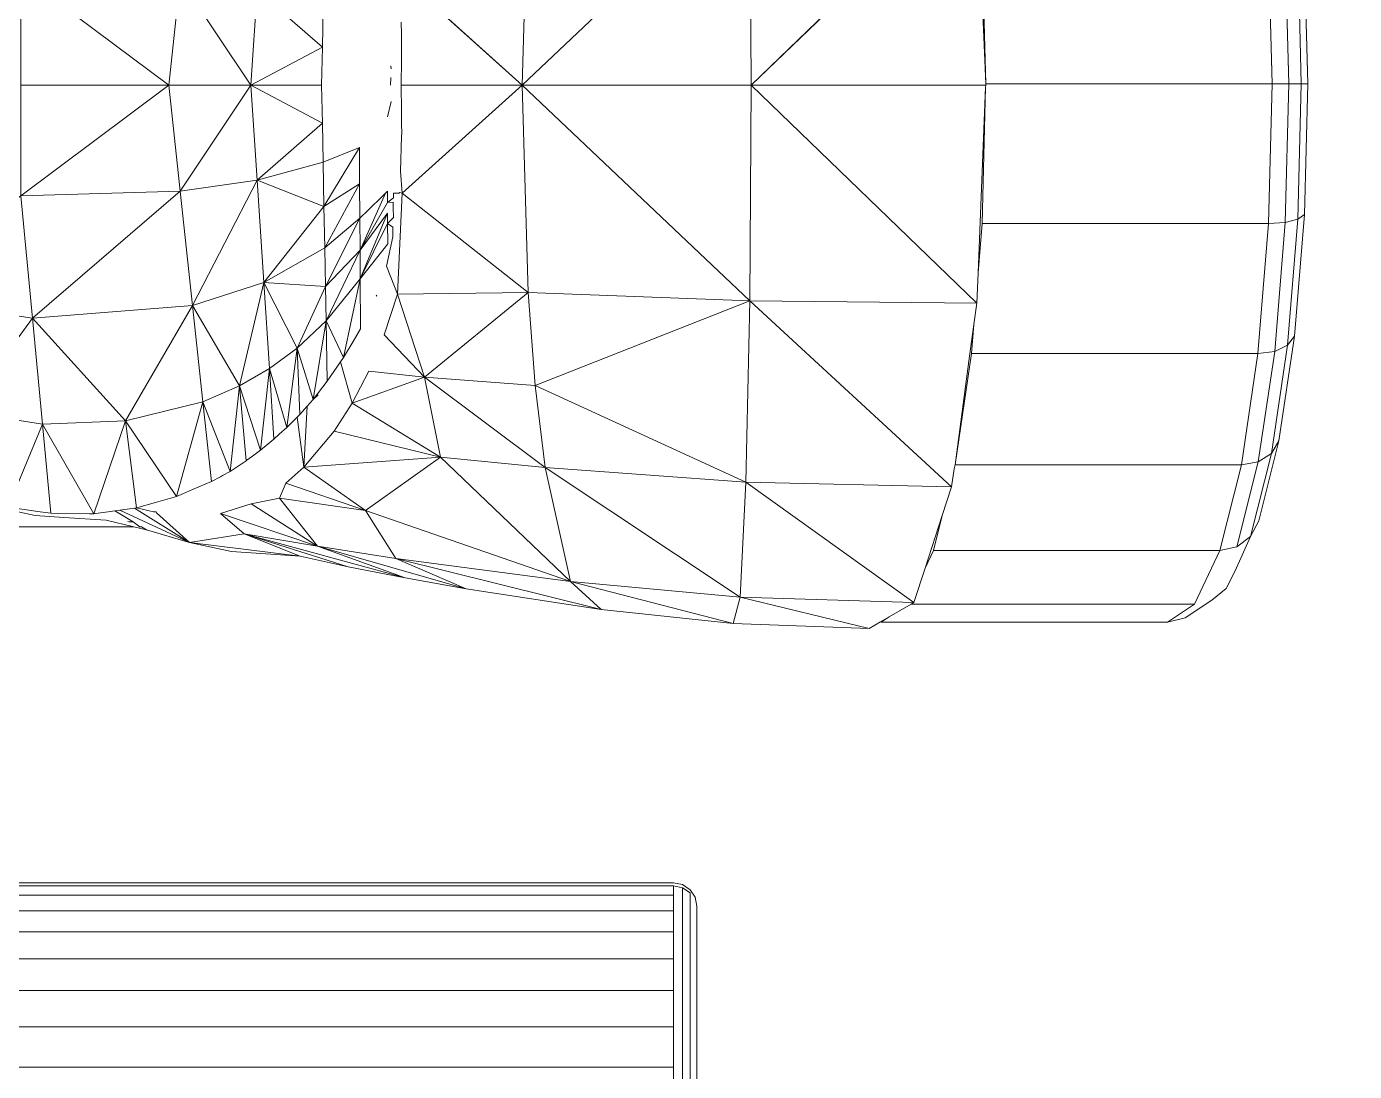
# Model space of a CAD drawing. Header units: centimetres. Extents: x -48696 to 156237, y -5617 to 29024.
# Drawn here: x -13084 to -13077.97, y 14469.42 to 14474.16 of the extents above; entities that cross this region are included whole.
import ezdxf

# ---------------------------------------------------------------- set-up
doc = ezdxf.new("R2010")
doc.units = ezdxf.units.CM
doc.layers.add('Moveis', color=1, linetype='Continuous', lineweight=9)
doc.layers.add('Parede Baixa', color=5, linetype='Continuous', lineweight=50)
doc.layers.add('Piso', color=55, linetype='Continuous')

# ---------------------------------------------------------------- blocks, each defined once
blk = doc.blocks.new('o')
at = {"layer": 'Moveis'}
for p, q in [((12559.6265, 3259.6549), (12559.5928, 3260.484)), ((12559.6116, 3260.2485), (12559.6265, 3259.6549)), ((12560.9959, 3259.6551), (12560.9819, 3260.2111)), ((12557.0976, 3259.7316), (12557.0985, 3259.7198)), ((12557.0949, 3259.6499), (12557.0973, 3259.6824)), ((12559.5943, 3258.8516), (12559.6262, 3259.641)), ((12559.6262, 3259.641), (12559.6112, 3259.0615)), ((12559.6262, 3259.641), (12559.6265, 3259.6499)), ((12559.6265, 3259.6499), (12559.6265, 3259.6549)), ((12560.9815, 3259.0995), (12560.9959, 3259.6551)), ((12557.0822, 3259.5158), (12557.0985, 3259.5799)), ((12557.1416, 3259.3825), (12557.1429, 3259.4344)), ((12557.1429, 3259.4344), (12557.1431, 3259.4443)), ((12557.1393, 3259.334), (12557.1416, 3259.3825)), ((12557.1386, 3259.2842), (12557.1393, 3259.334)), ((12560.9398, 3258.5819), (12560.9815, 3259.0995)), ((12559.6112, 3259.0615), (12559.5943, 3258.8516)), ((12557.0819, 3258.8727), (12557.079, 3258.8801)), ((12559.5943, 3258.8516), (12559.5891, 3258.7229)), ((12557.034, 3258.7523), (12557.0373, 3258.7573)), ((12559.5891, 3258.7229), (12559.5767, 3258.6327)), ((12559.5581, 3258.498), (12559.5767, 3258.6327)), ((12559.5767, 3258.6327), (12559.5667, 3258.5089)), ((12560.8736, 3258.1378), (12560.9398, 3258.5819)), ((12559.5667, 3258.5089), (12559.496, 3258.0346)), ((12559.496, 3258.0346), (12559.5581, 3258.498)), ((12556.7414, 3258.285), (12556.7098, 3258.249)), ((12556.7663, 3258.3134), (12556.7414, 3258.285)), ((12556.7663, 3258.3134), (12556.7879, 3258.3331)), ((12560.7875, 3257.7974), (12560.8736, 3258.1378)), ((12559.492, 3258.0189), (12559.4814, 3257.9417)), ((12559.496, 3258.0346), (12559.492, 3258.0189)), ((12559.4814, 3257.9417), (12559.4416, 3257.8195)), ((12555.5125, 3257.8355), (12555.5848, 3257.8199)), ((12555.5848, 3257.8199), (12555.7066, 3257.8106)), ((12555.7066, 3257.8106), (12555.8866, 3257.8005)), ((12555.8866, 3257.8005), (12556.0048, 3257.7716)), ((12555.9794, 3257.7947), (12555.9824, 3257.7933)), ((12556.002, 3257.7922), (12555.9824, 3257.7933)), ((12559.3687, 3257.5958), (12559.4416, 3257.8195)), ((12559.4416, 3257.8195), (12559.404, 3257.671)), ((12560.7875, 3257.7974), (12560.7526, 3257.731)), ((12555.3537, 3257.7716), (12556.0048, 3257.7716)), ((12556.0048, 3257.7716), (12556.0576, 3257.7588)), ((12556.0296, 3257.7716), (12556.0362, 3257.7716)), ((12556.0576, 3257.7588), (12556.2404, 3257.7047)), ((12560.6872, 3257.5838), (12560.7526, 3257.731)), ((12556.2404, 3257.7047), (12556.4193, 3257.666)), ((12556.4193, 3257.666), (12556.7118, 3257.6462)), ((12559.404, 3257.671), (12559.3687, 3257.5958)), ((12556.7118, 3257.6462), (12556.9156, 3257.6013)), ((12557.1581, 3257.5544), (12556.9156, 3257.6013)), ((12557.4167, 3257.5082), (12557.1581, 3257.5544)), ((12559.3687, 3257.5958), (12559.3212, 3257.45)), ((12560.6488, 3257.5098), (12560.6872, 3257.5838)), ((12557.9917, 3257.42), (12557.4167, 3257.5082)), ((12560.5881, 3257.4603), (12560.6488, 3257.5098)), ((12559.309, 3257.443), (12559.2164, 3257.389)), ((12559.3212, 3257.45), (12559.309, 3257.443)), ((12560.4742, 3257.3839), (12560.5881, 3257.4603)), ((12558.5531, 3257.3604), (12557.9917, 3257.42)), ((12559.1797, 3257.3675), (12559.2164, 3257.389)), ((12559.2164, 3257.389), (12559.182, 3257.3659)), ((12560.4742, 3257.3839), (12560.3996, 3257.3659)), ((12559.131, 3257.3391), (12558.5531, 3257.3604)), ((12559.1797, 3257.3675), (12559.131, 3257.3391)), ((12559.182, 3257.3659), (12559.1797, 3257.3675)), ((12559.182, 3257.3659), (12560.0237, 3257.3659)), ((12560.0237, 3257.3659), (12560.055, 3257.3659)), ((12560.055, 3257.3659), (12560.3996, 3257.3659)), ((12554.9986, 3256.2579), (12558.2986, 3256.2579)), ((12558.2986, 3256.2579), (12558.3368, 3256.2502)), ((12558.3368, 3256.2502), (12558.3693, 3256.2285)), ((12558.3368, 3256.237), (12558.3368, 3256.1974)), ((12558.3368, 3256.1974), (12558.3368, 3256.1321)), ((12558.3693, 3256.2285), (12558.391, 3256.196)), ((12558.3693, 3256.2154), (12558.3693, 3256.1764)), ((12558.391, 3256.196), (12558.3986, 3256.1577)), ((12558.3693, 3256.1764), (12558.3693, 3256.1119)), ((12558.3986, 3252.9781), (12558.3986, 3256.1577)), ((12558.3368, 3256.1321), (12558.3368, 3256.0422)), ((12558.3693, 3256.1119), (12558.3693, 3256.0231)), ((12558.3368, 3256.0422), (12558.3368, 3255.9289)), ((12558.3693, 3256.0231), (12558.3693, 3255.9114)), ((12558.3368, 3255.9289), (12558.3368, 3255.7943)), ((12558.3693, 3255.9114), (12558.3693, 3255.7784)), ((12558.3368, 3255.7943), (12558.3368, 3255.6403)), ((12558.3693, 3255.7784), (12558.3693, 3255.6264)), ((12558.3368, 3255.6403), (12558.3368, 3255.4693)), ((12558.3693, 3255.6264), (12558.3693, 3255.4577)), ((12558.3368, 3255.4693), (12558.3368, 3255.2842)), ((12558.3693, 3255.4577), (12558.3693, 3255.2749))]:
    blk.add_line(p, q, dxfattribs=at)
for points, invisible_edges in [([(12560.9819, 3260.2111), (12561.0428, 3264.449), (12560.9959, 3259.6551)], 3), ([(12559.5891, 3260.5769), (12559.6265, 3259.6499), (12558.6294, 3259.6499)], 1), ([(12559.6265, 3259.6499), (12559.5891, 3260.5769), (12559.5928, 3260.484)], 13), ([(12559.6265, 3259.6499), (12559.5928, 3260.484), (12559.6265, 3259.6549)], 1), ([(12560.8292, 3260.2485), (12559.6265, 3259.6549), (12559.6116, 3260.2485)], 1), ([(12559.6265, 3259.6549), (12560.8292, 3260.2485), (12560.8441, 3259.6549)], 1), ([(12560.9004, 3260.2439), (12560.8441, 3259.6549), (12560.8292, 3260.2485)], 1), ([(12560.8441, 3259.6549), (12560.9004, 3260.2439), (12560.9152, 3259.6549)], 1), ([(12560.954, 3260.2307), (12560.9152, 3259.6549), (12560.9004, 3260.2439)], 1), ([(12560.9152, 3259.6549), (12560.954, 3260.2307), (12560.9685, 3259.655)], 1), ([(12560.9819, 3260.2111), (12560.9685, 3259.655), (12560.954, 3260.2307)], 1), ([(12560.9685, 3259.655), (12560.9819, 3260.2111), (12560.9959, 3259.6551)], 1), ([(12557.1416, 3259.9173), (12557.1459, 3260.1096), (12557.1429, 3259.8653)], 3), ([(12557.6556, 3259.6499), (12557.1429, 3259.8653), (12557.1459, 3260.1096)], 3), ([(12557.6556, 3259.6499), (12557.1427, 3259.8144), (12557.1429, 3259.8653)], 13), ([(12557.6556, 3259.6499), (12557.1417, 3259.7278), (12557.1427, 3259.8144)], 13), ([(12557.6556, 3259.6499), (12557.1412, 3259.6825), (12557.1417, 3259.7245)], 13), ([(12557.6556, 3259.6499), (12557.1417, 3259.7245), (12557.1417, 3259.7278)], 13), ([(12557.1412, 3259.6781), (12557.6556, 3259.6499), (12557.1408, 3259.6499)], 1), ([(12557.6556, 3259.6499), (12557.1412, 3259.6216), (12557.1408, 3259.6499)], 1), ([(12557.6556, 3259.6499), (12557.1412, 3259.6781), (12557.1412, 3259.6825)], 13), ([(12557.1412, 3259.6216), (12557.6556, 3259.6499), (12557.1412, 3259.6172)], 3), ([(12557.1412, 3259.6172), (12557.6556, 3259.6499), (12557.1417, 3259.5719)], 3), ([(12557.1417, 3259.5719), (12557.6556, 3259.6499), (12557.1422, 3259.5303)], 3), ([(12557.1422, 3259.5303), (12557.6556, 3259.6499), (12557.1427, 3259.4853)], 3), ([(12557.1427, 3259.4853), (12557.6556, 3259.6499), (12557.1431, 3259.4443)], 3), ([(12557.1431, 3259.4443), (12557.6556, 3259.6499), (12557.1459, 3259.1901)], 13), ([(12559.6265, 3259.6499), (12559.5891, 3258.7229), (12558.6294, 3259.6499)], 1), ([(12559.5891, 3258.7229), (12559.6265, 3259.6499), (12559.5943, 3258.8516)], 3), ([(12559.5943, 3258.8516), (12559.6265, 3259.6499), (12559.6262, 3259.641)], 1), ([(12559.6262, 3259.641), (12560.8288, 3259.0615), (12559.6112, 3259.0615)], 1), ([(12560.8288, 3259.0615), (12559.6262, 3259.641), (12559.6265, 3259.6499)], 13), ([(12560.8288, 3259.0615), (12559.6265, 3259.6499), (12559.6265, 3259.6549)], 13), ([(12560.8288, 3259.0615), (12559.6265, 3259.6549), (12560.8441, 3259.6549)], 1), ([(12560.8441, 3259.6549), (12560.9, 3259.0662), (12560.8288, 3259.0615)], 1), ([(12560.9, 3259.0662), (12560.8441, 3259.6549), (12560.9152, 3259.6549)], 1), ([(12560.9152, 3259.6549), (12560.9536, 3259.0795), (12560.9, 3259.0662)], 1), ([(12560.9536, 3259.0795), (12560.9152, 3259.6549), (12560.9685, 3259.655)], 1), ([(12560.9685, 3259.655), (12560.9815, 3259.0995), (12560.9536, 3259.0795)], 1), ([(12560.9815, 3259.0995), (12560.9685, 3259.655), (12560.9959, 3259.6551)], 1), ([(12561.0428, 3251.4871), (12560.9815, 3259.0995), (12560.9959, 3259.6551)], 13), ([(12557.1459, 3259.1901), (12557.1416, 3259.3825), (12557.1429, 3259.4344)], 13), ([(12557.1459, 3259.1901), (12557.1429, 3259.4344), (12557.1431, 3259.4443)], 13), ([(12557.1459, 3259.1901), (12557.1393, 3259.334), (12557.1416, 3259.3825)], 13), ([(12557.1393, 3259.334), (12557.1459, 3259.1901), (12557.1386, 3259.2842)], 1), ([(12556.9663, 3258.9486), (12556.9901, 3259.1081), (12557.0748, 3259.1903)], 1), ([(12557.0748, 3259.1903), (12557.0832, 3259.1504), (12556.9663, 3258.9486)], 1), ([(12557.0832, 3259.1504), (12557.0748, 3259.1903), (12557.083, 3259.1984)], 1), ([(12557.1323, 3259.1902), (12557.1086, 3259.171), (12557.1083, 3259.1902)], 1), ([(12557.1252, 3258.7613), (12557.1323, 3259.1902), (12557.1459, 3259.1901)], 3), ([(12557.1459, 3259.1901), (12557.1323, 3259.1902), (12557.1358, 3259.193)], 1), ([(12557.1086, 3259.171), (12557.1072, 3259.1519), (12557.0832, 3259.1504)], 1), ([(12557.1072, 3259.1519), (12557.1086, 3259.171), (12557.1074, 3259.1292)], 3), ([(12557.1074, 3259.1292), (12557.1086, 3259.171), (12557.1078, 3259.0872)], 3), ([(12556.9757, 3259.0941), (12556.9663, 3258.9486), (12556.9653, 3259.084)], 1), ([(12556.9663, 3258.9486), (12556.9757, 3259.0941), (12556.9901, 3259.1081)], 13), ([(12557.1078, 3259.0872), (12557.1055, 3259.0459), (12557.0834, 3259.0621)], 1), ([(12557.1055, 3259.0459), (12557.1078, 3259.0872), (12557.1056, 3259.0049)], 3), ([(12560.9104, 3258.5435), (12560.9, 3259.0662), (12560.9536, 3259.0795)], 1), ([(12560.9536, 3259.0795), (12560.9398, 3258.5819), (12560.9104, 3258.5435)], 1), ([(12560.9398, 3258.5819), (12560.9536, 3259.0795), (12560.9815, 3259.0995)], 1), ([(12561.0428, 3251.4871), (12560.9398, 3258.5819), (12560.9815, 3259.0995)], 13), ([(12560.7842, 3258.5089), (12559.5943, 3258.8516), (12559.6112, 3259.0615)], 13), ([(12560.7842, 3258.5089), (12559.6112, 3259.0615), (12560.8288, 3259.0615)], 1), ([(12560.8288, 3259.0615), (12560.8558, 3258.5179), (12560.7842, 3258.5089)], 1), ([(12560.8558, 3258.5179), (12560.8288, 3259.0615), (12560.9, 3259.0662)], 1), ([(12560.9, 3259.0662), (12560.9104, 3258.5435), (12560.8558, 3258.5179)], 1), ([(12557.1056, 3259.0049), (12557.0819, 3258.8727), (12557.079, 3258.8801)], 1), ([(12557.0819, 3258.8727), (12557.1056, 3259.0049), (12557.1252, 3258.7613)], 3), ([(12560.7842, 3258.5089), (12559.5891, 3258.7229), (12559.5943, 3258.8516)], 13), ([(12556.9671, 3258.8268), (12556.9366, 3258.5596), (12556.8964, 3258.4921)], 1), ([(12556.9366, 3258.5596), (12556.9671, 3258.8268), (12556.9686, 3258.6132)], 1), ([(12558.6236, 3258.7325), (12559.492, 3258.0189), (12559.4814, 3257.9417)], 1), ([(12559.492, 3258.0189), (12558.6236, 3258.7325), (12559.5891, 3258.7229)], 13), ([(12559.5581, 3258.498), (12559.5891, 3258.7229), (12559.5767, 3258.6327)], 1), ([(12560.7842, 3258.5089), (12559.5767, 3258.6327), (12559.5891, 3258.7229)], 13), ([(12556.8217, 3258.6475), (12556.8833, 3258.4731), (12556.8265, 3258.391)], 1), ([(12556.8833, 3258.4731), (12556.8217, 3258.6475), (12556.8964, 3258.4921)], 1), ([(12559.5767, 3258.6327), (12560.7842, 3258.5089), (12559.5667, 3258.5089)], 1), ([(12560.8736, 3258.1378), (12560.9104, 3258.5435), (12560.9398, 3258.5819)], 1), ([(12561.0428, 3251.4871), (12560.8736, 3258.1378), (12560.9398, 3258.5819)], 13), ([(12556.6986, 3258.5309), (12556.6782, 3258.2174), (12556.655, 3258.1941)], 1), ([(12556.6782, 3258.2174), (12556.6986, 3258.5309), (12556.6983, 3258.2376)], 3), ([(12556.6983, 3258.2376), (12556.6986, 3258.5309), (12556.7098, 3258.249)], 1), ([(12556.7663, 3258.3134), (12556.7098, 3258.249), (12556.6986, 3258.5309)], 1), ([(12559.5667, 3258.5089), (12560.7136, 3258.0346), (12559.496, 3258.0346)], 1), ([(12560.7136, 3258.0346), (12559.5667, 3258.5089), (12560.7842, 3258.5089)], 1), ([(12560.7842, 3258.5089), (12560.7857, 3258.0473), (12560.7136, 3258.0346)], 1), ([(12560.7857, 3258.0473), (12560.7842, 3258.5089), (12560.8558, 3258.5179)], 1), ([(12560.8558, 3258.5179), (12560.8419, 3258.0836), (12560.7857, 3258.0473)], 1), ([(12560.8419, 3258.0836), (12560.8558, 3258.5179), (12560.9104, 3258.5435)], 1), ([(12560.9104, 3258.5435), (12560.8736, 3258.1378), (12560.8419, 3258.0836)], 1), ([(12556.8567, 3258.1784), (12556.8265, 3258.391), (12556.8833, 3258.4731)], 13), ([(12556.8567, 3258.1784), (12556.8833, 3258.4731), (12556.9328, 3258.2971)], 1), ([(12559.492, 3258.0189), (12559.5581, 3258.498), (12559.496, 3258.0346)], 1), ([(12556.655, 3258.1941), (12556.6, 3258.145), (12556.5806, 3258.4451)], 1), ([(12556.5432, 3258.0983), (12556.482, 3258.0522), (12556.4539, 3258.3705)], 1), ([(12556.8567, 3258.1784), (12556.7663, 3258.3134), (12556.8265, 3258.391)], 13), ([(12556.2981, 3258.3025), (12556.215, 3257.9134), (12556.1859, 3257.9012)], 1), ([(12556.215, 3257.9134), (12556.2981, 3258.3025), (12556.2541, 3257.93)], 3), ([(12556.2541, 3257.93), (12556.2981, 3258.3025), (12556.3346, 3257.9639)], 1), ([(12556.2981, 3258.3025), (12556.3813, 3257.9896), (12556.3346, 3257.9639)], 3), ([(12556.3813, 3257.9896), (12556.2981, 3258.3025), (12556.4135, 3258.0073)], 1), ([(12556.7098, 3258.249), (12556.7663, 3258.3134), (12556.7414, 3258.285)], 1), ([(12556.7277, 3258.0247), (12556.7098, 3258.249), (12556.7414, 3258.285)], 1), ([(12556.7414, 3258.285), (12556.8567, 3258.1784), (12556.7277, 3258.0247)], 1), ([(12556.8567, 3258.1784), (12556.7414, 3258.285), (12556.7663, 3258.3134)], 13), ([(12556.7098, 3258.249), (12556.7277, 3258.0247), (12556.6983, 3258.2376)], 1), ([(12555.6153, 3258.2078), (12555.6063, 3257.8355), (12555.47, 3257.8546)], 1), ([(12555.6063, 3257.8355), (12555.6153, 3258.2078), (12555.651, 3257.8292)], 1), ([(12555.8341, 3257.827), (12555.651, 3257.8292), (12555.6153, 3258.2078)], 1), ([(12555.9692, 3258.2218), (12555.8419, 3257.8281), (12555.8341, 3257.827)], 1), ([(12555.8419, 3257.8281), (12555.9692, 3258.2218), (12555.8946, 3257.8355)], 3), ([(12555.8946, 3257.8355), (12555.9692, 3258.2218), (12555.9232, 3257.8395)], 3), ([(12555.9232, 3257.8395), (12555.9692, 3258.2218), (12555.9443, 3257.8425)], 3), ([(12555.9443, 3257.8425), (12555.9692, 3258.2218), (12556.0074, 3257.8514)], 3), ([(12556.0074, 3257.8514), (12555.9692, 3258.2218), (12556.0153, 3257.8526)], 1), ([(12555.9692, 3258.2218), (12556.0961, 3257.8756), (12556.0153, 3257.8526)], 1), ([(12556.0961, 3257.8756), (12555.9692, 3258.2218), (12556.1859, 3257.9012)], 1), ([(12556.6, 3258.145), (12556.655, 3258.1941), (12556.6228, 3258.1654)], 1), ([(12560.7875, 3257.7974), (12560.8419, 3258.0836), (12560.8736, 3258.1378)], 1), ([(12561.0428, 3251.4871), (12560.7875, 3257.7974), (12560.8736, 3258.1378)], 13), ([(12556.482, 3258.0522), (12556.5432, 3258.0983), (12556.485, 3258.0545)], 3), ([(12556.485, 3258.0545), (12556.5432, 3258.0983), (12556.5146, 3258.0767)], 1), ([(12560.7526, 3257.731), (12560.7857, 3258.0473), (12560.8419, 3258.0836)], 1), ([(12560.8419, 3258.0836), (12560.7875, 3257.7974), (12560.7526, 3257.731)], 1), ([(12560.6215, 3257.671), (12559.4814, 3257.9417), (12559.492, 3258.0189)], 13), ([(12560.6215, 3257.671), (12559.492, 3258.0189), (12559.496, 3258.0346)], 13), ([(12560.6215, 3257.671), (12559.496, 3258.0346), (12560.7136, 3258.0346)], 1), ([(12560.7136, 3258.0346), (12560.6944, 3257.6866), (12560.6215, 3257.671)], 1), ([(12560.6944, 3257.6866), (12560.7136, 3258.0346), (12560.7857, 3258.0473)], 1), ([(12560.7857, 3258.0473), (12560.7526, 3257.731), (12560.6944, 3257.6866)], 1), ([(12556.3346, 3257.9639), (12556.3813, 3257.9896), (12556.3728, 3257.9849)], 1), ([(12558.6071, 3257.9621), (12559.3687, 3257.5958), (12559.3212, 3257.45)], 1), ([(12559.3687, 3257.5958), (12558.6071, 3257.9621), (12559.4416, 3257.8195)], 3), ([(12559.4416, 3257.8195), (12558.6071, 3257.9621), (12559.4814, 3257.9417)], 1), ([(12556.9893, 3257.8407), (12556.7845, 3257.6889), (12556.6234, 3257.8928)], 1), ([(12560.6215, 3257.671), (12559.4416, 3257.8195), (12559.4814, 3257.9417)], 13), ([(12555.3537, 3257.7716), (12555.5125, 3257.8355), (12555.5848, 3257.8199)], 13), ([(12555.9443, 3257.8425), (12556.002, 3257.7922), (12555.9232, 3257.8395)], 1), ([(12556.002, 3257.7922), (12555.9443, 3257.8425), (12556.2404, 3257.7047)], 13), ([(12556.0153, 3257.8526), (12556.2404, 3257.7047), (12556.0074, 3257.8514)], 1), ([(12556.2404, 3257.7047), (12556.0153, 3257.8526), (12556.0872, 3257.8355)], 13), ([(12556.2404, 3257.7047), (12556.0872, 3257.8355), (12556.101, 3257.8308)], 3), ([(12556.101, 3257.8308), (12556.0872, 3257.8355), (12556.099, 3257.8355)], 1), ([(12556.7845, 3257.6889), (12556.9893, 3257.8407), (12557.1187, 3257.6374)], 1), ([(12555.3537, 3257.7716), (12555.5848, 3257.8199), (12556.0048, 3257.7716)], 3), ([(12556.0048, 3257.7716), (12555.5848, 3257.8199), (12555.7066, 3257.8106)], 13), ([(12555.651, 3257.8292), (12555.8341, 3257.827), (12555.6777, 3257.8289)], 3), ([(12555.6777, 3257.8289), (12555.8341, 3257.827), (12555.8157, 3257.8272)], 1), ([(12556.0048, 3257.7716), (12555.7066, 3257.8106), (12555.8866, 3257.8005)], 1), ([(12556.002, 3257.7922), (12556.0362, 3257.7716), (12556.0296, 3257.7716)], 1), ([(12559.4416, 3257.8195), (12560.6215, 3257.671), (12559.404, 3257.671)], 1), ([(12561.0428, 3251.4871), (12560.7526, 3257.731), (12560.7875, 3257.7974)], 13), ([(12558.2986, 3256.2579), (12555.1638, 3257.027), (12555.3537, 3257.7716)], 13), ([(12558.2986, 3256.2579), (12555.1638, 3257.027), (12555.3537, 3257.7716)], 13), ([(12558.2986, 3256.2579), (12555.1638, 3257.027), (12555.3537, 3257.7716)], 13), ([(12558.2986, 3256.2579), (12555.1638, 3257.027), (12555.3537, 3257.7716)], 13), ([(12558.2986, 3256.2579), (12555.1638, 3257.027), (12555.3537, 3257.7716)], 13), ([(12558.2986, 3256.2579), (12555.3537, 3257.7716), (12556.0048, 3257.7716)], 13), ([(12558.2986, 3256.2579), (12555.3537, 3257.7716), (12556.0048, 3257.7716)], 13), ([(12558.2986, 3256.2579), (12555.3537, 3257.7716), (12556.0048, 3257.7716)], 13), ([(12558.2986, 3256.2579), (12555.3537, 3257.7716), (12556.0048, 3257.7716)], 13), ([(12558.2986, 3256.2579), (12555.3537, 3257.7716), (12556.0048, 3257.7716)], 13), ([(12558.2986, 3256.2579), (12556.0048, 3257.7716), (12556.0576, 3257.7588)], 13), ([(12558.2986, 3256.2579), (12556.0048, 3257.7716), (12556.0576, 3257.7588)], 13), ([(12558.2986, 3256.2579), (12556.0048, 3257.7716), (12556.0576, 3257.7588)], 13), ([(12558.2986, 3256.2579), (12556.0048, 3257.7716), (12556.0576, 3257.7588)], 13), ([(12558.2986, 3256.2579), (12556.0048, 3257.7716), (12556.0576, 3257.7588)], 13), ([(12556.0362, 3257.7716), (12556.2404, 3257.7047), (12556.0576, 3257.7588)], 1), ([(12558.2986, 3256.2579), (12556.0576, 3257.7588), (12556.2404, 3257.7047)], 13), ([(12558.2986, 3256.2579), (12556.0576, 3257.7588), (12556.2404, 3257.7047)], 13), ([(12558.2986, 3256.2579), (12556.0576, 3257.7588), (12556.2404, 3257.7047)], 13), ([(12558.2986, 3256.2579), (12556.0576, 3257.7588), (12556.2404, 3257.7047)], 13), ([(12558.2986, 3256.2579), (12556.0576, 3257.7588), (12556.2404, 3257.7047)], 13), ([(12561.0428, 3251.4871), (12560.6872, 3257.5838), (12560.7526, 3257.731)], 13), ([(12558.2986, 3256.2579), (12556.2404, 3257.7047), (12556.4193, 3257.666)], 13), ([(12558.2986, 3256.2579), (12556.2404, 3257.7047), (12556.4193, 3257.666)], 13), ([(12558.2986, 3256.2579), (12556.2404, 3257.7047), (12556.4193, 3257.666)], 13), ([(12558.2986, 3256.2579), (12556.2404, 3257.7047), (12556.4193, 3257.666)], 13), ([(12558.2986, 3256.2579), (12556.2404, 3257.7047), (12556.4193, 3257.666)], 13), ([(12558.2986, 3256.2579), (12556.4193, 3257.666), (12556.7118, 3257.6462)], 13), ([(12558.2986, 3256.2579), (12556.4193, 3257.666), (12556.7118, 3257.6462)], 13), ([(12558.2986, 3256.2579), (12556.4193, 3257.666), (12556.7118, 3257.6462)], 13), ([(12558.2986, 3256.2579), (12556.4193, 3257.666), (12556.7118, 3257.6462)], 13), ([(12558.2986, 3256.2579), (12556.4193, 3257.666), (12556.7118, 3257.6462)], 13), ([(12560.5145, 3257.443), (12559.3687, 3257.5958), (12559.404, 3257.671)], 13), ([(12560.5145, 3257.443), (12559.404, 3257.671), (12560.6215, 3257.671)], 1), ([(12558.2986, 3256.2579), (12556.7118, 3257.6462), (12556.9156, 3257.6013)], 13), ([(12558.2986, 3256.2579), (12556.7118, 3257.6462), (12556.9156, 3257.6013)], 13), ([(12558.2986, 3256.2579), (12556.7118, 3257.6462), (12556.9156, 3257.6013)], 13), ([(12558.2986, 3256.2579), (12556.7118, 3257.6462), (12556.9156, 3257.6013)], 13), ([(12558.2986, 3256.2579), (12556.7118, 3257.6462), (12556.9156, 3257.6013)], 13), ([(12558.2986, 3256.2579), (12556.9156, 3257.6013), (12557.1581, 3257.5544)], 13), ([(12558.2986, 3256.2579), (12556.9156, 3257.6013), (12557.1581, 3257.5544)], 13), ([(12558.2986, 3256.2579), (12556.9156, 3257.6013), (12557.1581, 3257.5544)], 13), ([(12558.2986, 3256.2579), (12556.9156, 3257.6013), (12557.1581, 3257.5544)], 13), ([(12558.2986, 3256.2579), (12556.9156, 3257.6013), (12557.1581, 3257.5544)], 13), ([(12558.2986, 3256.2579), (12557.1581, 3257.5544), (12557.4167, 3257.5082)], 13), ([(12558.2986, 3256.2579), (12557.1581, 3257.5544), (12557.4167, 3257.5082)], 13), ([(12558.2986, 3256.2579), (12557.1581, 3257.5544), (12557.4167, 3257.5082)], 13), ([(12558.2986, 3256.2579), (12557.1581, 3257.5544), (12557.4167, 3257.5082)], 13), ([(12558.2986, 3256.2579), (12557.1581, 3257.5544), (12557.4167, 3257.5082)], 13), ([(12560.5145, 3257.443), (12559.3212, 3257.45), (12559.3687, 3257.5958)], 13), ([(12561.0428, 3251.4871), (12560.6488, 3257.5098), (12560.6872, 3257.5838)], 13), ([(12558.2986, 3256.2579), (12557.4167, 3257.5082), (12557.9917, 3257.42)], 13), ([(12558.2986, 3256.2579), (12557.4167, 3257.5082), (12557.9917, 3257.42)], 13), ([(12558.2986, 3256.2579), (12557.4167, 3257.5082), (12557.9917, 3257.42)], 13), ([(12558.2986, 3256.2579), (12557.4167, 3257.5082), (12557.9917, 3257.42)], 13), ([(12558.2986, 3256.2579), (12557.4167, 3257.5082), (12557.9917, 3257.42)], 13), ([(12561.0428, 3251.4871), (12560.5881, 3257.4603), (12560.6488, 3257.5098)], 13), ([(12558.5825, 3257.473), (12559.1797, 3257.3675), (12559.131, 3257.3391)], 1), ([(12559.1797, 3257.3675), (12558.5825, 3257.473), (12559.2164, 3257.389)], 3), ([(12559.2164, 3257.389), (12558.5825, 3257.473), (12559.3212, 3257.45)], 13), ([(12559.2164, 3257.389), (12559.3212, 3257.45), (12559.309, 3257.443)], 1), ([(12560.0237, 3257.3659), (12559.2164, 3257.389), (12559.309, 3257.443)], 13), ([(12559.3212, 3257.45), (12560.5145, 3257.443), (12559.309, 3257.443)], 1), ([(12560.0237, 3257.3659), (12559.309, 3257.443), (12560.5145, 3257.443)], 13), ([(12560.0237, 3257.3659), (12560.5145, 3257.443), (12560.055, 3257.3659)], 3), ([(12560.055, 3257.3659), (12560.5145, 3257.443), (12560.3996, 3257.3659)], 1), ([(12561.0428, 3251.4871), (12560.4742, 3257.3839), (12560.5881, 3257.4603)], 13), ([(12558.2986, 3256.2579), (12557.9917, 3257.42), (12558.5531, 3257.3604)], 13), ([(12558.2986, 3256.2579), (12557.9917, 3257.42), (12558.5531, 3257.3604)], 13), ([(12558.2986, 3256.2579), (12557.9917, 3257.42), (12558.5531, 3257.3604)], 13), ([(12558.2986, 3256.2579), (12557.9917, 3257.42), (12558.5531, 3257.3604)], 13), ([(12558.2986, 3256.2579), (12557.9917, 3257.42), (12558.5531, 3257.3604)], 13), ([(12559.2164, 3257.389), (12560.0237, 3257.3659), (12559.182, 3257.3659)], 1), ([(12561.0428, 3251.4871), (12560.3996, 3257.3659), (12560.4742, 3257.3839)], 13), ([(12558.2986, 3256.2579), (12558.5531, 3257.3604), (12558.3368, 3256.2502)], 3), ([(12558.2986, 3256.2579), (12558.5531, 3257.3604), (12558.3368, 3256.2502)], 3), ([(12558.2986, 3256.2579), (12558.5531, 3257.3604), (12558.3368, 3256.2502)], 3), ([(12558.2986, 3256.2579), (12558.5531, 3257.3604), (12558.3368, 3256.2502)], 3), ([(12558.2986, 3256.2579), (12558.5531, 3257.3604), (12558.3368, 3256.2502)], 3), ([(12558.3368, 3256.2502), (12558.5531, 3257.3604), (12558.3693, 3256.2285)], 3), ([(12558.3368, 3256.2502), (12558.5531, 3257.3604), (12558.3693, 3256.2285)], 3), ([(12558.3368, 3256.2502), (12558.5531, 3257.3604), (12558.3693, 3256.2285)], 3), ([(12558.3368, 3256.2502), (12558.5531, 3257.3604), (12558.3693, 3256.2285)], 3), ([(12558.3368, 3256.2502), (12558.5531, 3257.3604), (12558.3693, 3256.2285)], 3), ([(12558.3693, 3256.2285), (12558.5531, 3257.3604), (12558.391, 3256.196)], 3), ([(12558.3693, 3256.2285), (12558.5531, 3257.3604), (12558.391, 3256.196)], 3), ([(12558.3693, 3256.2285), (12558.5531, 3257.3604), (12558.391, 3256.196)], 3), ([(12558.3693, 3256.2285), (12558.5531, 3257.3604), (12558.391, 3256.196)], 3), ([(12558.3693, 3256.2285), (12558.5531, 3257.3604), (12558.391, 3256.196)], 3), ([(12558.391, 3256.196), (12558.5531, 3257.3604), (12558.3986, 3256.1577)], 3), ([(12558.391, 3256.196), (12558.5531, 3257.3604), (12558.3986, 3256.1577)], 3), ([(12558.391, 3256.196), (12558.5531, 3257.3604), (12558.3986, 3256.1577)], 3), ([(12558.391, 3256.196), (12558.5531, 3257.3604), (12558.3986, 3256.1577)], 3), ([(12558.391, 3256.196), (12558.5531, 3257.3604), (12558.3986, 3256.1577)], 3), ([(12560.0237, 3250.4681), (12558.5531, 3257.3604), (12559.131, 3257.3391)], 13), ([(12560.0237, 3250.4681), (12558.5531, 3257.3604), (12559.131, 3257.3391)], 13), ([(12560.0237, 3250.4681), (12558.5531, 3257.3604), (12559.131, 3257.3391)], 13), ([(12560.0237, 3250.4681), (12558.5531, 3257.3604), (12559.131, 3257.3391)], 13), ([(12560.0237, 3250.4681), (12558.5531, 3257.3604), (12559.131, 3257.3391)], 13), ([(12560.0237, 3250.4681), (12559.131, 3257.3391), (12559.1797, 3257.3675)], 13), ([(12560.0237, 3250.4681), (12559.131, 3257.3391), (12559.1797, 3257.3675)], 13), ([(12560.0237, 3250.4681), (12559.131, 3257.3391), (12559.1797, 3257.3675)], 13), ([(12560.0237, 3250.4681), (12559.131, 3257.3391), (12559.1797, 3257.3675)], 13), ([(12560.0237, 3250.4681), (12559.131, 3257.3391), (12559.1797, 3257.3675)], 13), ([(12560.0237, 3250.4681), (12559.1797, 3257.3675), (12559.182, 3257.3659)], 13), ([(12560.0237, 3250.4681), (12559.1797, 3257.3675), (12559.182, 3257.3659)], 13), ([(12560.0237, 3250.4681), (12559.1797, 3257.3675), (12559.182, 3257.3659)], 13), ([(12560.0237, 3250.4681), (12559.1797, 3257.3675), (12559.182, 3257.3659)], 13), ([(12560.0237, 3250.4681), (12559.1797, 3257.3675), (12559.182, 3257.3659)], 13), ([(12554.9986, 3256.2579), (12555.1638, 3257.027), (12558.2986, 3256.2579)], 3), ([(12554.9986, 3256.2579), (12555.1638, 3257.027), (12558.2986, 3256.2579)], 3), ([(12554.9986, 3256.2579), (12555.1638, 3257.027), (12558.2986, 3256.2579)], 3), ([(12554.9986, 3256.2579), (12555.1638, 3257.027), (12558.2986, 3256.2579)], 3), ([(12554.9986, 3256.2579), (12555.1638, 3257.027), (12558.2986, 3256.2579)], 3), ([(12554.9986, 3256.2446), (12554.9986, 3256.2579), (12558.2986, 3256.2579)], 13), ([(12554.9986, 3256.2446), (12558.2986, 3256.2579), (12558.2986, 3256.2446)], 3), ([(12558.2986, 3256.2446), (12558.2986, 3256.2579), (12558.3368, 3256.2502)], 13), ([(12558.2986, 3256.2446), (12558.3368, 3256.2502), (12558.3368, 3256.237)], 3), ([(12558.3368, 3256.237), (12558.3368, 3256.2502), (12558.3693, 3256.2285)], 13), ([(12558.2986, 3256.2446), (12554.9986, 3256.2048), (12554.9986, 3256.2446)], 1), ([(12554.9986, 3256.2048), (12558.2986, 3256.2446), (12558.2986, 3256.2048)], 1), ([(12558.2986, 3256.2048), (12554.9986, 3256.1392), (12554.9986, 3256.2048)], 1), ([(12554.9986, 3256.1392), (12558.2986, 3256.2048), (12558.2986, 3256.1392)], 1), ([(12558.3368, 3256.237), (12558.3693, 3256.2285), (12558.3693, 3256.2154)], 3), ([(12558.3693, 3256.2154), (12558.3693, 3256.2285), (12558.391, 3256.196)], 13), ([(12558.3693, 3256.2154), (12558.391, 3256.196), (12558.3693, 3256.1764)], 3), ([(12558.3693, 3256.1764), (12558.391, 3256.196), (12558.3693, 3256.1119)], 3), ([(12558.3693, 3256.1119), (12558.391, 3256.196), (12558.3693, 3256.0231)], 3), ([(12558.3693, 3256.0231), (12558.391, 3256.196), (12558.3693, 3255.9114)], 3), ([(12558.3693, 3255.081), (12558.391, 3256.196), (12558.3693, 3254.8791)], 3), ([(12558.3693, 3253.5093), (12558.391, 3256.196), (12558.3693, 3253.3573)], 3), ([(12558.391, 3252.9397), (12558.391, 3256.196), (12558.3986, 3252.9781)], 3), ([(12558.3986, 3252.9781), (12558.391, 3256.196), (12558.3986, 3256.1577)], 1), ([(12558.2986, 3256.1392), (12554.9986, 3256.0488), (12554.9986, 3256.1392)], 1), ([(12554.9986, 3256.0488), (12558.2986, 3256.1392), (12558.2986, 3256.0488)], 1), ([(12560.0237, 3250.4681), (12558.3986, 3252.9781), (12558.3986, 3256.1577)], 13), ([(12560.0237, 3250.4681), (12558.3986, 3252.9781), (12558.3986, 3256.1577)], 13), ([(12560.0237, 3250.4681), (12558.3986, 3252.9781), (12558.3986, 3256.1577)], 13), ([(12560.0237, 3250.4681), (12558.3986, 3252.9781), (12558.3986, 3256.1577)], 13), ([(12560.0237, 3250.4681), (12558.3986, 3252.9781), (12558.3986, 3256.1577)], 13), ([(12558.2986, 3256.0488), (12554.9986, 3255.9351), (12554.9986, 3256.0488)], 1), ([(12554.9986, 3255.9351), (12558.2986, 3256.0488), (12558.2986, 3255.9351)], 1), ([(12554.9986, 3255.9351), (12558.2986, 3255.7998), (12554.9986, 3255.7998)], 1), ([(12558.2986, 3255.7998), (12554.9986, 3255.9351), (12558.2986, 3255.9351)], 1), ([(12558.3693, 3255.2749), (12558.3693, 3255.7784), (12558.3693, 3255.9114)], 13), ([(12558.3693, 3255.2749), (12558.3693, 3255.9114), (12558.3693, 3255.081)], 3), ([(12558.2986, 3255.7998), (12554.9986, 3255.6451), (12554.9986, 3255.7998)], 1), ([(12554.9986, 3255.6451), (12558.2986, 3255.7998), (12558.2986, 3255.6451)], 1), ([(12558.3693, 3255.7784), (12558.3693, 3255.4577), (12558.3693, 3255.6264)], 1), ([(12558.3693, 3255.4577), (12558.3693, 3255.7784), (12558.3693, 3255.2749)], 3), ([(12558.2986, 3255.6451), (12554.9986, 3255.4734), (12554.9986, 3255.6451)], 1), ([(12554.9986, 3255.4734), (12558.2986, 3255.6451), (12558.2986, 3255.4734)], 1), ([(12558.2986, 3255.4734), (12554.9986, 3255.2874), (12554.9986, 3255.4734)], 1), ([(12554.9986, 3255.2874), (12558.2986, 3255.4734), (12558.2986, 3255.2874)], 1)]:
    blk.add_3dface(points, dxfattribs=dict(at, invisible_edges=invisible_edges))
for points in [[(12558.6294, 3259.6499), (12557.6556, 3259.6499), (12558.6236, 3260.5672)], [(12558.6236, 3260.5672), (12557.6556, 3259.6499), (12557.6807, 3260.5309)], [(12559.5891, 3260.5769), (12558.6294, 3259.6499), (12558.6236, 3260.5672)], [(12557.6807, 3260.5309), (12557.6556, 3259.6499), (12557.1459, 3260.1096)], [(12556.153, 3259.6499), (12555.5235, 3259.6499), (12555.5235, 3260.1203)], [(12556.2015, 3260.1005), (12556.153, 3259.6499), (12555.5235, 3260.1203)], [(12556.5022, 3259.6499), (12556.153, 3259.6499), (12556.2015, 3260.1005)], [(12556.5286, 3260.0535), (12556.5022, 3259.6499), (12556.2015, 3260.1005)], [(12556.8061, 3259.8119), (12556.5022, 3259.6499), (12556.5286, 3260.0535)], [(12556.8092, 3259.978), (12556.8061, 3259.8119), (12556.5286, 3260.0535)], [(12556.8061, 3259.8119), (12556.8029, 3259.6499), (12556.5022, 3259.6499)], [(12556.153, 3259.6499), (12555.5235, 3259.1794), (12555.5235, 3259.6499)], [(12556.2015, 3259.1992), (12555.5235, 3259.1794), (12556.153, 3259.6499)], [(12556.5022, 3259.6499), (12556.2015, 3259.1992), (12556.153, 3259.6499)], [(12556.5286, 3259.2462), (12556.2015, 3259.1992), (12556.5022, 3259.6499)], [(12556.8061, 3259.4878), (12556.5286, 3259.2462), (12556.5022, 3259.6499)], [(12556.8061, 3259.4878), (12556.5022, 3259.6499), (12556.8029, 3259.6499)], [(12557.6807, 3258.7688), (12557.1459, 3259.1901), (12557.6556, 3259.6499)], [(12558.6294, 3259.6499), (12558.6236, 3258.7325), (12557.6556, 3259.6499)], [(12558.6236, 3258.7325), (12557.6807, 3258.7688), (12557.6556, 3259.6499)], [(12559.5891, 3258.7229), (12558.6236, 3258.7325), (12558.6294, 3259.6499)], [(12556.8092, 3259.3217), (12556.5286, 3259.2462), (12556.8061, 3259.4878)], [(12556.9633, 3259.3852), (12556.8127, 3259.1343), (12556.8092, 3259.3217)], [(12556.9643, 3259.2304), (12556.8127, 3259.1343), (12556.9633, 3259.3852)], [(12556.8127, 3259.1343), (12556.5286, 3259.2462), (12556.8092, 3259.3217)], [(12556.5286, 3259.2462), (12556.2539, 3258.7134), (12556.2015, 3259.1992)], [(12556.5568, 3258.8111), (12556.2539, 3258.7134), (12556.5286, 3259.2462)], [(12556.8127, 3259.1343), (12556.5568, 3258.8111), (12556.5286, 3259.2462)], [(12556.2015, 3259.1992), (12555.5727, 3258.6586), (12555.5235, 3259.1794)], [(12556.2539, 3258.7134), (12555.5727, 3258.6586), (12556.2015, 3259.1992)], [(12556.9643, 3259.2304), (12556.816, 3258.9574), (12556.8127, 3259.1343)], [(12556.9653, 3259.084), (12556.816, 3258.9574), (12556.9643, 3259.2304)], [(12557.6807, 3258.7688), (12557.1252, 3258.7613), (12557.1459, 3259.1901)], [(12555.5727, 3258.6586), (12554.9627, 3258.7512), (12555.5235, 3259.1794)], [(12556.816, 3258.9574), (12556.5568, 3258.8111), (12556.8127, 3259.1343)], [(12556.9653, 3259.084), (12556.819, 3258.7941), (12556.816, 3258.9574)], [(12556.9663, 3258.9486), (12556.819, 3258.7941), (12556.9653, 3259.084)], [(12557.0833, 3259.1049), (12556.9671, 3258.8268), (12556.9663, 3258.9486)], [(12557.0834, 3259.0621), (12556.9671, 3258.8268), (12557.0833, 3259.1049)], [(12557.0836, 3258.9754), (12556.9671, 3258.8268), (12557.0834, 3259.0621)], [(12556.819, 3258.7941), (12556.5568, 3258.8111), (12556.816, 3258.9574)], [(12556.9663, 3258.9486), (12556.8217, 3258.6475), (12556.819, 3258.7941)], [(12556.9671, 3258.8268), (12556.8217, 3258.6475), (12556.9663, 3258.9486)], [(12556.5568, 3258.8111), (12556.4539, 3258.3705), (12556.2539, 3258.7134)], [(12556.5806, 3258.4451), (12556.4539, 3258.3705), (12556.5568, 3258.8111)], [(12556.819, 3258.7941), (12556.6986, 3258.5309), (12556.5568, 3258.8111)], [(12556.6986, 3258.5309), (12556.5806, 3258.4451), (12556.5568, 3258.8111)], [(12556.8217, 3258.6475), (12556.6986, 3258.5309), (12556.819, 3258.7941)], [(12556.9671, 3258.8268), (12556.8964, 3258.4921), (12556.8217, 3258.6475)], [(12555.5727, 3258.6586), (12555.2809, 3258.2606), (12554.9627, 3258.7512)], [(12557.2407, 3258.408), (12557.0683, 3258.5883), (12557.1252, 3258.7613)], [(12557.6807, 3258.7688), (12557.2407, 3258.408), (12557.1252, 3258.7613)], [(12557.7112, 3258.3723), (12557.2407, 3258.408), (12557.6807, 3258.7688)], [(12558.6236, 3258.7325), (12557.7112, 3258.3723), (12557.6807, 3258.7688)], [(12556.2539, 3258.7134), (12555.9692, 3258.2218), (12555.5727, 3258.6586)], [(12556.2981, 3258.3025), (12555.9692, 3258.2218), (12556.2539, 3258.7134)], [(12556.4539, 3258.3705), (12556.2981, 3258.3025), (12556.2539, 3258.7134)], [(12558.6236, 3258.7325), (12558.6071, 3257.9621), (12557.7112, 3258.3723)], [(12559.4814, 3257.9417), (12558.6071, 3257.9621), (12558.6236, 3258.7325)], [(12555.6153, 3258.2078), (12555.2809, 3258.2606), (12555.5727, 3258.6586)], [(12555.9692, 3258.2218), (12555.6153, 3258.2078), (12555.5727, 3258.6586)], [(12556.8217, 3258.6475), (12556.7663, 3258.3134), (12556.6986, 3258.5309)], [(12556.8265, 3258.391), (12556.7663, 3258.3134), (12556.8217, 3258.6475)], [(12556.6986, 3258.5309), (12556.655, 3258.1941), (12556.5806, 3258.4451)], [(12556.5806, 3258.4451), (12556.5432, 3258.0983), (12556.4539, 3258.3705)], [(12556.6, 3258.145), (12556.5432, 3258.0983), (12556.5806, 3258.4451)], [(12557.2407, 3258.408), (12556.9328, 3258.2971), (12557.0037, 3258.4336)], [(12557.3082, 3258.0674), (12556.9328, 3258.2971), (12557.2407, 3258.408)], [(12557.7528, 3258.024), (12557.2407, 3258.408), (12557.7112, 3258.3723)], [(12557.7528, 3258.024), (12557.3082, 3258.0674), (12557.2407, 3258.408)], [(12556.4539, 3258.3705), (12556.4135, 3258.0073), (12556.2981, 3258.3025)], [(12556.482, 3258.0522), (12556.4135, 3258.0073), (12556.4539, 3258.3705)], [(12558.6071, 3257.9621), (12557.7528, 3258.024), (12557.7112, 3258.3723)], [(12556.2981, 3258.3025), (12556.1859, 3257.9012), (12555.9692, 3258.2218)], [(12557.3082, 3258.0674), (12556.8567, 3258.1784), (12556.9328, 3258.2971)], [(12555.6153, 3258.2078), (12555.47, 3257.8546), (12555.2809, 3258.2606)], [(12555.9692, 3258.2218), (12555.8341, 3257.827), (12555.6153, 3258.2078)], [(12557.3082, 3258.0674), (12556.7277, 3258.0247), (12556.8567, 3258.1784)], [(12557.3082, 3258.0674), (12556.9893, 3257.8407), (12556.7277, 3258.0247)], [(12557.8611, 3257.5393), (12556.9893, 3257.8407), (12557.3082, 3258.0674)], [(12557.8611, 3257.5393), (12557.3082, 3258.0674), (12557.7528, 3258.024)], [(12556.9893, 3257.8407), (12556.6505, 3257.9577), (12556.7277, 3258.0247)], [(12558.5825, 3257.473), (12557.8611, 3257.5393), (12557.7528, 3258.024)], [(12558.6071, 3257.9621), (12558.5825, 3257.473), (12557.7528, 3258.024)], [(12556.9893, 3257.8407), (12556.6234, 3257.8928), (12556.6505, 3257.9577)], [(12559.3212, 3257.45), (12558.5825, 3257.473), (12558.6071, 3257.9621)], [(12556.7845, 3257.6889), (12556.5037, 3257.869), (12556.6234, 3257.8928)], [(12556.2404, 3257.7047), (12555.9443, 3257.8425), (12556.0074, 3257.8514)], [(12556.7845, 3257.6889), (12556.3723, 3257.8282), (12556.5037, 3257.869)], [(12557.8611, 3257.5393), (12557.1187, 3257.6374), (12556.9893, 3257.8407)], [(12556.7845, 3257.6889), (12556.4727, 3257.7411), (12556.3723, 3257.8282)], [(12556.7118, 3257.6462), (12556.2404, 3257.7047), (12556.4727, 3257.7411)], [(12557.1581, 3257.5544), (12556.4727, 3257.7411), (12556.7845, 3257.6889)], [(12557.1581, 3257.5544), (12556.9156, 3257.6013), (12556.4727, 3257.7411)], [(12556.9156, 3257.6013), (12556.7118, 3257.6462), (12556.4727, 3257.7411)], [(12556.7118, 3257.6462), (12556.4193, 3257.666), (12556.2404, 3257.7047)], [(12557.4167, 3257.5082), (12556.7845, 3257.6889), (12557.1187, 3257.6374)], [(12557.4167, 3257.5082), (12557.1581, 3257.5544), (12556.7845, 3257.6889)], [(12557.9917, 3257.42), (12557.1187, 3257.6374), (12557.8611, 3257.5393)], [(12557.9917, 3257.42), (12557.4167, 3257.5082), (12557.1187, 3257.6374)], [(12558.5825, 3257.473), (12558.5531, 3257.3604), (12557.8611, 3257.5393)], [(12558.5531, 3257.3604), (12557.9917, 3257.42), (12557.8611, 3257.5393)], [(12559.131, 3257.3391), (12558.5531, 3257.3604), (12558.5825, 3257.473)]]:
    blk.add_3dface(points, dxfattribs=at)

msp = doc.modelspace()

# ---------------------------------------------------------------- hatches: boundary and pattern name
at = {"layer": 'Piso'}
h = msp.add_hatch(dxfattribs=at)
h.set_pattern_fill('ANSI37', color=256, scale=13.333333, angle=45)
h.set_pattern_definition([(90, (5480.73, -3367.213), (-42.33333, 2e-14), []), (180, (5480.73, -3367.213), (-2e-14, -42.33333), [])])
h.paths.add_polyline_path([(-12937.99445, 14313.57475), (-13087.78039, 14313.52818), (-13087.75893, 14339.12057), (-13086.06218, 14339.03706), (-13086.21793, 14345.88526), (-13083.58652, 14345.88526), (-13076.83896, 14346.39357), (-13076.83896, 14347.52057), (-13048.61262, 14347.52057), (-13048.61262, 14334.9489), (-13017.93074, 14334.9489), (-13017.93074, 14365.69224), (-13048.61262, 14365.69224), (-13048.61262, 14353.12057), (-13076.83896, 14353.12057), (-13076.83896, 14354.24757), (-13080.84877, 14354.24757), (-13083.58652, 14354.75588), (-13086.21793, 14354.75588), (-13086.26036, 14361.5593), (-13087.75238, 14361.56017), (-13087.79683, 14393.54395), (-12937.94779, 14393.57476)])
h.paths.add_polyline_path([(-12937.94371, 14400.57476), (-13087.72964, 14400.54397), (-13087.72964, 14403.52722), (-13083.4999, 14403.52722), (-13083.4999, 14405.32683), (-13082.50635, 14405.62652), (-13082.23122, 14423.36513), (-13084.60047, 14423.40188), (-13085.80529, 14421.30052), (-13084.31367, 14420.4453), (-13083.4999, 14407.79389), (-13087.72541, 14407.79636), (-13087.70718, 14439.04928), (-13084.26459, 14439.04928), (-13084.26459, 14440.89998), (-13082.40115, 14440.89998), (-13082.40115, 14442.80677), (-13080.36586, 14442.80677), (-13080.36586, 14425.43759), (-13021.14763, 14426.13282), (-13021.14763, 14446.86308), (-13023.69233, 14463.57722), (-13041.17218, 14467.13162), (-13080.36586, 14464.44261), (-13080.36586, 14447.07343), (-13082.5025, 14447.07343), (-13082.5025, 14448.97043), (-13084.42469, 14449.19548), (-13084.51767, 14450.72475), (-13087.70037, 14450.72475), (-13087.68078, 14465.72113), (-13086.67623, 14465.11919), (-13085.24137, 14465.11919), (-13085.53098, 14466.6844), (-13082.71596, 14466.67068), (-13082.72939, 14463.91475), (-13081.33711, 14464.11318), (-13081.10084, 14466.51247), (-13080.67037, 14466.65959), (-13080.11105, 14470.90493), (-13077.61769, 14471.48413), (-13077.61769, 14476.85671), (-13077.61769, 14477.85959), (-13037.68454, 14477.85959), (-13037.64154, 14551.58544), (-13032.33398, 14551.58544), (-13032.33398, 14556.58544), (-12950.33295, 14556.77376), (-12950.32565, 14553.59765), (-12953.32565, 14553.59076), (-12953.15915, 14481.09095), (-12956.65914, 14481.08291), (-12956.6063, 14484.36317), (-12962.3686, 14483.8856), (-12962.3686, 14477.61076), (-12956.94332, 14474.61595), (-12956.29042, 14478.58375), (-12953.1534, 14478.58375), (-12953.14423, 14474.59097), (-12950.14423, 14474.59786), (-12950.15342, 14478.59785), (-12946.65343, 14478.60588), (-12946.64621, 14475.46396), (-12942.64466, 14475.46396), (-12941.08587, 14478.07029), (-12941.08587, 14481.72332), (-12942.7351, 14484.28189), (-12947.08174, 14484.28189), (-12946.65917, 14481.10588), (-12950.15916, 14481.09784), (-12950.32106, 14551.59765), (-12940.32108, 14551.59971), (-12940.32149, 14553.59702), (-12937.85446, 14553.60538)])

# ---------------------------------------------------------------- block references
at = {"layer": 'Parede Baixa', "xscale": 1.066666666666667, "yscale": 1.066666666666667, "zscale": 1.066666666666667}
msp.add_blockref('o', (-26476.58007, 10996.93427), dxfattribs=at)

doc.saveas('drawing.dxf')
